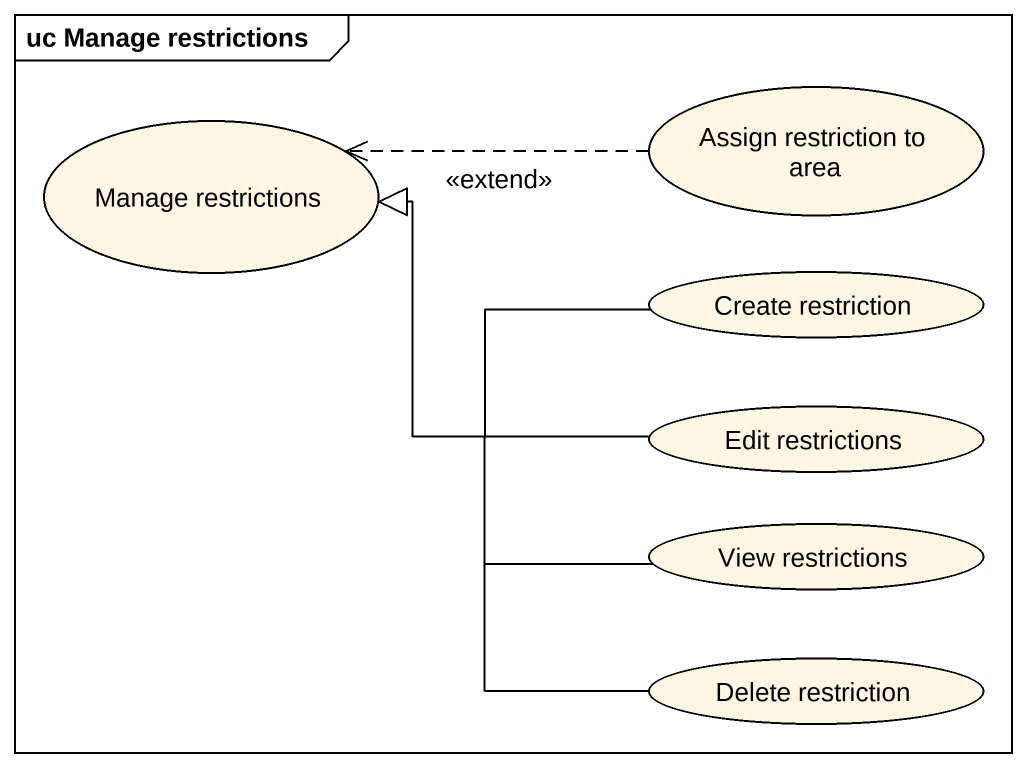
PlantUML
@startuml
mainframe uc Manage restrictions
usecase "Assign restriction to area" as Assign_restriction_to_area
usecase "Manage restrictions" as Manage_restrictions
usecase "Create restriction" as Create_restriction
usecase "Edit restrictions" as Edit_restrictions
usecase "View restrictions" as View_restrictions
usecase "Delete restriction" as Delete_restriction
Assign_restriction_to_area .left.> Manage_restrictions : <<extend>>
Create_restriction -left-|> Manage_restrictions
Edit_restrictions -left-|> Manage_restrictions
View_restrictions -left-|> Manage_restrictions
Delete_restriction -up-|> Manage_restrictions
@enduml
